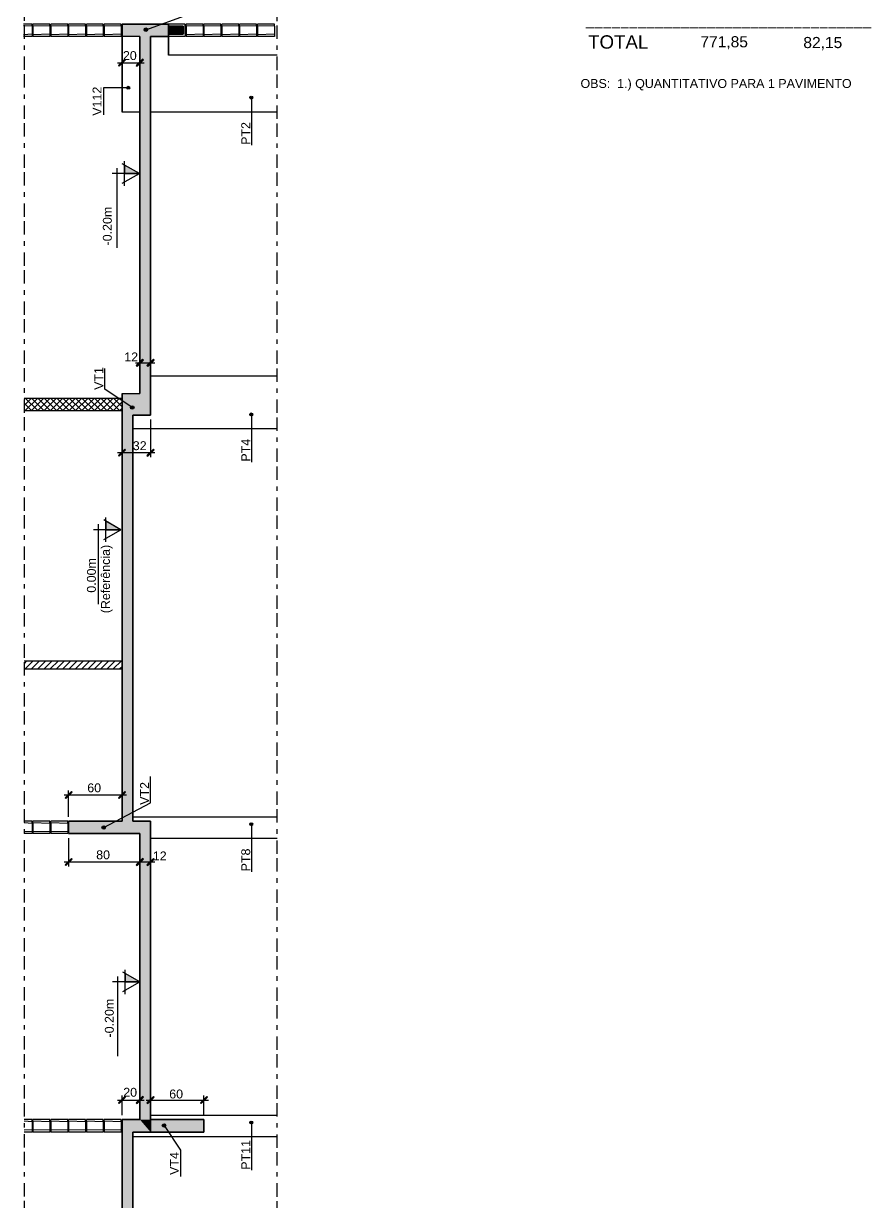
# Model space of a CAD drawing. Extents: x 0 to 119, y 0 to 84.
# Drawn here: x 59.66 to 78.7, y 39.55 to 66 of the extents above; entities that cross this region are included whole.
import ezdxf

# ---------------------------------------------------------------- set-up
doc = ezdxf.new("R2010")
doc.units = 0
doc.linetypes.add('ESTILO_TQS_0003', pattern=[0.92, 0.3, -0.15, 0.02, -0.15, 0.3])
for name, color, linetype in [('1', 1, 'CONTINUOUS'), ('2', 2, 'CONTINUOUS'), ('4', 4, 'CONTINUOUS'), ('8', 8, 'CONTINUOUS')]:
    doc.layers.add(name, color=color, linetype=linetype)
doc.styles.add('TQS_ARIAL', font='arial.ttf')

msp = doc.modelspace()

# ---------------------------------------------------------------- linework, layer by layer
at = {"layer": '1', "linetype": 'CONTINUOUS'}
for p, q in [((59.853702, 65.936398), (59.853702, 65.756398)), ((59.853702, 65.936398), (59.853702, 65.756398)), ((59.873702, 65.946221), (59.873702, 65.746498)), ((59.873702, 65.946221), (59.873702, 65.746498)), ((59.873702, 65.946221), (59.873702, 65.746498)), ((59.873702, 65.946221), (59.873702, 65.746498)), ((59.873702, 65.946221), (59.873702, 65.746498)), ((59.873702, 65.946221), (59.873702, 65.746498)), ((59.873702, 65.946221), (59.873702, 65.746498)), ((60.253702, 65.936398), (60.253702, 65.756398)), ((60.253702, 65.936398), (60.253702, 65.756398)), ((60.273702, 65.946221), (60.273702, 65.746498)), ((60.273702, 65.946221), (60.273702, 65.746498)), ((60.273702, 65.946221), (60.273702, 65.746498)), ((60.273702, 65.946221), (60.273702, 65.746498)), ((60.273702, 65.946221), (60.273702, 65.746498)), ((60.273702, 65.946221), (60.273702, 65.746498)), ((60.273702, 65.946221), (60.273702, 65.746498)), ((60.653702, 65.936398), (60.653702, 65.756398)), ((60.653702, 65.936398), (60.653702, 65.756398)), ((60.673702, 65.946221), (60.673702, 65.746498)), ((60.673702, 65.946221), (60.673702, 65.746498)), ((60.673702, 65.946221), (60.673702, 65.746498)), ((60.673702, 65.946221), (60.673702, 65.746498)), ((60.673702, 65.946221), (60.673702, 65.746498)), ((60.673702, 65.946221), (60.673702, 65.746498)), ((60.673702, 65.946221), (60.673702, 65.746498)), ((61.053702, 65.936398), (61.053702, 65.756398)), ((61.053702, 65.936398), (61.053702, 65.756398)), ((61.073702, 65.946221), (61.073702, 65.746498)), ((61.073702, 65.946221), (61.073702, 65.746498)), ((61.073702, 65.946221), (61.073702, 65.746498)), ((61.073702, 65.946221), (61.073702, 65.746498)), ((61.073702, 65.946221), (61.073702, 65.746498)), ((61.073702, 65.946221), (61.073702, 65.746498)), ((61.073702, 65.946221), (61.073702, 65.746498)), ((61.453702, 65.936398), (61.453702, 65.756398)), ((61.453702, 65.936398), (61.453702, 65.756398)), ((61.473702, 65.946221), (61.473702, 65.746498)), ((61.473702, 65.946221), (61.473702, 65.746498)), ((61.473702, 65.946221), (61.473702, 65.746498)), ((61.473702, 65.946221), (61.473702, 65.746498)), ((61.473702, 65.946221), (61.473702, 65.746498)), ((61.473702, 65.946221), (61.473702, 65.746498)), ((61.473702, 65.946221), (61.473702, 65.746498)), ((61.853702, 65.936398), (61.853702, 65.756398)), ((61.853702, 65.936398), (61.853702, 65.756398)), ((63.313702, 65.946221), (63.313702, 65.746498)), ((63.313702, 65.946221), (63.313702, 65.746498)), ((63.313702, 65.946221), (63.313702, 65.746498)), ((63.313702, 65.946221), (63.313702, 65.746498)), ((63.313702, 65.946221), (63.313702, 65.746498)), ((63.313702, 65.946221), (63.313702, 65.746498)), ((63.313702, 65.946221), (63.313702, 65.746498)), ((63.693702, 65.936398), (63.693702, 65.756398)), ((63.693702, 65.936398), (63.693702, 65.756398)), ((63.713702, 65.946221), (63.713702, 65.746498)), ((63.713702, 65.946221), (63.713702, 65.746498)), ((63.713702, 65.946221), (63.713702, 65.746498)), ((63.713702, 65.946221), (63.713702, 65.746498)), ((63.713702, 65.946221), (63.713702, 65.746498)), ((63.713702, 65.946221), (63.713702, 65.746498)), ((63.713702, 65.946221), (63.713702, 65.746498)), ((64.093702, 65.936398), (64.093702, 65.756398)), ((64.093702, 65.936398), (64.093702, 65.756398)), ((64.113702, 65.946221), (64.113702, 65.746498)), ((64.113702, 65.946221), (64.113702, 65.746498)), ((64.113702, 65.946221), (64.113702, 65.746498)), ((64.113702, 65.946221), (64.113702, 65.746498)), ((64.113702, 65.946221), (64.113702, 65.746498)), ((64.113702, 65.946221), (64.113702, 65.746498)), ((64.113702, 65.946221), (64.113702, 65.746498)), ((64.493702, 65.936398), (64.493702, 65.756398)), ((64.493702, 65.936398), (64.493702, 65.756398)), ((64.513702, 65.946221), (64.513702, 65.746498)), ((64.513702, 65.946221), (64.513702, 65.746498)), ((64.513702, 65.946221), (64.513702, 65.746498)), ((64.513702, 65.946221), (64.513702, 65.746498)), ((64.513702, 65.946221), (64.513702, 65.746498)), ((64.513702, 65.946221), (64.513702, 65.746498)), ((64.513702, 65.946221), (64.513702, 65.746498)), ((64.893702, 65.936398), (64.893702, 65.756398)), ((64.893702, 65.936398), (64.893702, 65.756398)), ((64.913702, 65.946221), (64.913702, 65.746498)), ((64.913702, 65.946221), (64.913702, 65.746498)), ((64.913702, 65.946221), (64.913702, 65.746498)), ((64.913702, 65.946221), (64.913702, 65.746498)), ((64.913702, 65.946221), (64.913702, 65.746498)), ((64.913702, 65.946221), (64.913702, 65.746498)), ((64.913702, 65.946221), (64.913702, 65.746498)), ((65.293702, 65.936398), (65.293702, 65.756398)), ((65.293702, 65.936398), (65.293702, 65.756398)), ((61.873702, 65.606398), (61.873702, 65.017869)), ((62.273702, 65.338066), (62.273702, 65.017869)), ((61.773702, 65.117869), (62.373702, 65.117869)), ((64.780178, 64.334685), (64.780178, 63.264187)), ((62.273702, 57.786402), (62.273702, 58.477676)), ((62.513702, 57.786402), (62.513702, 58.477676)), ((62.173702, 58.377676), (62.613702, 58.377676)), ((59.67386, 57.421396), (59.838862, 57.586398)), ((59.67386, 57.562818), (59.697441, 57.586398)), ((59.67386, 57.586398), (61.873702, 57.586398)), ((59.67386, 57.4714), (59.838862, 57.306398)), ((59.700284, 57.306398), (59.980284, 57.586398)), ((59.700284, 57.586398), (59.980284, 57.306398)), ((59.841705, 57.306398), (60.121705, 57.586398)), ((59.841705, 57.586398), (60.121705, 57.306398)), ((59.983126, 57.306398), (60.263126, 57.586398)), ((59.983126, 57.586398), (60.263126, 57.306398)), ((60.124548, 57.306398), (60.404548, 57.586398)), ((60.124548, 57.586398), (60.404548, 57.306398)), ((60.265969, 57.306398), (60.545969, 57.586398)), ((60.265969, 57.586398), (60.545969, 57.306398)), ((60.40739, 57.306398), (60.68739, 57.586398)), ((60.40739, 57.586398), (60.68739, 57.306398)), ((60.548812, 57.306398), (60.828812, 57.586398)), ((60.548812, 57.586398), (60.828812, 57.306398)), ((60.690233, 57.306398), (60.970233, 57.586398)), ((60.690233, 57.586398), (60.970233, 57.306398)), ((60.831654, 57.306398), (61.111654, 57.586398)), ((60.831654, 57.586398), (61.111654, 57.306398)), ((60.973076, 57.306398), (61.253076, 57.586398)), ((60.973076, 57.586398), (61.253076, 57.306398)), ((61.114497, 57.306398), (61.394497, 57.586398)), ((61.114497, 57.586398), (61.394497, 57.306398)), ((61.255918, 57.306398), (61.535918, 57.586398)), ((61.255918, 57.586398), (61.535918, 57.306398)), ((61.39734, 57.306398), (61.67734, 57.586398)), ((61.39734, 57.586398), (61.67734, 57.306398)), ((61.538761, 57.306398), (61.818761, 57.586398)), ((61.538761, 57.586398), (61.818761, 57.306398)), ((61.680183, 57.586398), (61.873702, 57.392879)), ((61.680183, 57.306398), (61.873702, 57.499918)), ((61.821604, 57.586398), (61.873702, 57.534301)), ((59.67386, 57.329979), (59.697441, 57.306398)), ((59.67386, 57.306398), (61.873702, 57.306398)), ((61.821604, 57.306398), (61.873702, 57.358496)), ((64.780178, 57.220242), (64.780178, 56.149744)), ((61.873702, 56.943363), (61.873702, 56.261432)), ((62.513702, 57.106402), (62.513702, 56.261432)), ((61.773702, 56.361432), (62.613702, 56.361432)), ((59.67386, 51.623121), (59.737138, 51.686398)), ((59.67386, 51.686398), (61.873702, 51.686398)), ((59.698559, 51.506398), (59.878559, 51.686398)), ((59.839981, 51.506398), (60.019981, 51.686398)), ((59.981402, 51.506398), (60.161402, 51.686398)), ((60.122823, 51.506398), (60.302823, 51.686398)), ((60.264245, 51.506398), (60.444245, 51.686398)), ((60.405666, 51.506398), (60.585666, 51.686398)), ((60.547087, 51.506398), (60.727087, 51.686398)), ((60.688509, 51.506398), (60.868509, 51.686398)), ((60.82993, 51.506398), (61.00993, 51.686398)), ((60.971351, 51.506398), (61.151351, 51.686398)), ((61.112773, 51.506398), (61.292773, 51.686398)), ((61.254194, 51.506398), (61.434194, 51.686398)), ((61.395615, 51.506398), (61.575615, 51.686398)), ((61.537037, 51.506398), (61.717037, 51.686398)), ((61.678458, 51.506398), (61.858458, 51.686398)), ((59.67386, 51.506398), (61.873702, 51.506398)), ((61.819879, 51.506398), (61.873702, 51.560221)), ((60.573702, 48.674983), (61.973702, 48.674983)), ((60.673702, 48.186402), (60.673702, 48.774983)), ((61.873702, 48.572614), (61.873702, 48.774983)), ((59.853702, 48.036402), (59.853702, 47.856402)), ((59.853702, 48.036402), (59.853702, 47.856402)), ((59.873702, 48.046225), (59.873702, 47.846501)), ((59.873702, 48.046225), (59.873702, 47.846501)), ((59.873702, 48.046225), (59.873702, 47.846501)), ((59.873702, 48.046225), (59.873702, 47.846501)), ((59.873702, 48.046225), (59.873702, 47.846501)), ((59.873702, 48.046225), (59.873702, 47.846501)), ((59.873702, 48.046225), (59.873702, 47.846501)), ((60.253702, 48.036402), (60.253702, 47.856402)), ((60.253702, 48.036402), (60.253702, 47.856402)), ((60.273702, 48.046225), (60.273702, 47.846501)), ((60.273702, 48.046225), (60.273702, 47.846501)), ((60.273702, 48.046225), (60.273702, 47.846501)), ((60.273702, 48.046225), (60.273702, 47.846501)), ((60.273702, 48.046225), (60.273702, 47.846501)), ((60.273702, 48.046225), (60.273702, 47.846501)), ((60.273702, 48.046225), (60.273702, 47.846501)), ((60.653702, 48.036402), (60.653702, 47.856402)), ((60.653702, 48.036402), (60.653702, 47.856402)), ((64.780178, 48.020242), (64.780178, 46.949744)), ((60.673702, 47.706402), (60.673702, 47.070527)), ((60.573702, 47.170527), (62.373702, 47.170527)), ((62.173702, 47.170527), (62.613702, 47.170527)), ((62.273702, 47.221096), (62.273702, 47.270527)), ((62.273702, 47.221096), (62.273702, 47.270527)), ((62.513702, 47.151515), (62.513702, 47.270527)), ((61.773702, 41.823156), (62.373702, 41.823156)), ((61.873702, 41.486402), (61.873702, 41.923156)), ((62.273702, 41.676529), (62.273702, 41.923156)), ((62.413702, 41.823156), (63.813702, 41.823156)), ((63.713702, 41.486402), (63.713702, 41.923156)), ((59.853702, 41.336402), (59.853702, 41.156402)), ((59.853702, 41.336402), (59.853702, 41.156402)), ((59.873702, 41.346225), (59.873702, 41.146501)), ((59.873702, 41.346225), (59.873702, 41.146501)), ((59.873702, 41.346225), (59.873702, 41.146501)), ((59.873702, 41.346225), (59.873702, 41.146501)), ((59.873702, 41.346225), (59.873702, 41.146501)), ((59.873702, 41.346225), (59.873702, 41.146501)), ((59.873702, 41.346225), (59.873702, 41.146501)), ((60.253702, 41.336402), (60.253702, 41.156402)), ((60.253702, 41.336402), (60.253702, 41.156402)), ((60.273702, 41.346225), (60.273702, 41.146501)), ((60.273702, 41.346225), (60.273702, 41.146501)), ((60.273702, 41.346225), (60.273702, 41.146501)), ((60.273702, 41.346225), (60.273702, 41.146501)), ((60.273702, 41.346225), (60.273702, 41.146501)), ((60.273702, 41.346225), (60.273702, 41.146501)), ((60.273702, 41.346225), (60.273702, 41.146501)), ((60.653702, 41.336402), (60.653702, 41.156402)), ((60.653702, 41.336402), (60.653702, 41.156402)), ((60.673702, 41.346225), (60.673702, 41.146501)), ((60.673702, 41.346225), (60.673702, 41.146501)), ((60.673702, 41.346225), (60.673702, 41.146501)), ((60.673702, 41.346225), (60.673702, 41.146501)), ((60.673702, 41.346225), (60.673702, 41.146501)), ((60.673702, 41.346225), (60.673702, 41.146501)), ((60.673702, 41.346225), (60.673702, 41.146501)), ((61.053702, 41.336402), (61.053702, 41.156402)), ((61.053702, 41.336402), (61.053702, 41.156402)), ((61.073702, 41.346225), (61.073702, 41.146501)), ((61.073702, 41.346225), (61.073702, 41.146501)), ((61.073702, 41.346225), (61.073702, 41.146501)), ((61.073702, 41.346225), (61.073702, 41.146501)), ((61.073702, 41.346225), (61.073702, 41.146501)), ((61.073702, 41.346225), (61.073702, 41.146501)), ((61.073702, 41.346225), (61.073702, 41.146501)), ((61.453702, 41.336402), (61.453702, 41.156402)), ((61.453702, 41.336402), (61.453702, 41.156402)), ((61.473702, 41.346225), (61.473702, 41.146501)), ((61.473702, 41.346225), (61.473702, 41.146501)), ((61.473702, 41.346225), (61.473702, 41.146501)), ((61.473702, 41.346225), (61.473702, 41.146501)), ((61.473702, 41.346225), (61.473702, 41.146501)), ((61.473702, 41.346225), (61.473702, 41.146501)), ((61.473702, 41.346225), (61.473702, 41.146501)), ((61.853702, 41.336402), (61.853702, 41.156402)), ((61.853702, 41.336402), (61.853702, 41.156402)), ((64.780178, 41.320242), (64.780178, 40.249744))]:
    msp.add_line(p, q, dxfattribs=at)
for points in [[(62.408178, 65.858569), (63.36102, 66.198767), (63.36102, 66.764779)], [(62.913702, 65.936398), (63.243702, 65.936398), (63.243702, 65.756432), (62.913697, 65.756398)], [(61.811819, 65.038308), (61.954724, 65.181214), (61.937047, 65.198892), (61.794141, 65.055986), (61.811819, 65.038308)], [(62.211819, 65.038308), (62.354724, 65.181214), (62.337047, 65.198892), (62.194141, 65.055986), (62.211819, 65.038308)], [(62.015506, 64.553503), (61.461102, 64.553503), (61.461102, 63.948226)], [(62.264608, 62.628463), (61.931275, 62.81767), (61.931275, 62.628755), (62.264608, 62.628463)], [(62.211819, 58.298116), (62.354724, 58.441021), (62.337047, 58.458699), (62.194141, 58.315794), (62.211819, 58.298116)], [(62.451819, 58.298116), (62.594724, 58.441021), (62.577047, 58.458699), (62.434141, 58.315794), (62.451819, 58.298116)], [(62.102732, 57.375067), (61.490336, 57.784435), (61.490336, 58.251253)], [(61.811819, 56.281872), (61.954724, 56.424777), (61.937047, 56.442455), (61.794141, 56.29955), (61.811819, 56.281872)], [(62.451819, 56.281872), (62.594724, 56.424777), (62.577047, 56.442455), (62.434141, 56.29955), (62.451819, 56.281872)], [(61.84747, 54.631177), (61.514137, 54.820383), (61.514137, 54.631469), (61.84747, 54.631177)], [(61.463155, 47.943106), (62.515832, 48.496172), (62.515832, 49.087781)], [(60.611819, 48.595423), (60.754724, 48.738328), (60.737047, 48.756006), (60.594141, 48.6131), (60.611819, 48.595423)], [(61.811819, 48.595423), (61.954724, 48.738328), (61.937047, 48.756006), (61.794141, 48.6131), (61.811819, 48.595423)], [(60.611819, 47.090967), (60.754724, 47.233872), (60.737047, 47.25155), (60.594141, 47.108644), (60.611819, 47.090967)], [(62.211819, 47.090967), (62.354724, 47.233872), (62.337047, 47.25155), (62.194141, 47.108644), (62.211819, 47.090967)], [(62.211819, 47.090967), (62.354724, 47.233872), (62.337047, 47.25155), (62.194141, 47.108644), (62.211819, 47.090967)], [(62.451819, 47.090967), (62.594724, 47.233872), (62.577047, 47.25155), (62.434141, 47.108644), (62.451819, 47.090967)], [(62.276793, 44.475888), (61.94346, 44.665095), (61.94346, 44.47618), (62.276793, 44.475888)], [(61.811819, 41.743595), (61.954724, 41.886501), (61.937047, 41.904178), (61.794141, 41.761273), (61.811819, 41.743595)], [(62.211819, 41.743595), (62.354724, 41.886501), (62.337047, 41.904178), (62.194141, 41.761273), (62.211819, 41.743595)], [(62.451819, 41.743595), (62.594724, 41.886501), (62.577047, 41.904178), (62.434141, 41.761273), (62.451819, 41.743595)], [(63.651819, 41.743595), (63.794724, 41.886501), (63.777047, 41.904178), (63.634141, 41.761273), (63.651819, 41.743595)], [(62.816756, 41.252566), (63.183525, 40.6995), (63.183525, 40.10789)]]:
    msp.add_lwpolyline(points, dxfattribs=at)
for centre, radius in [((62.408178, 65.858569), 0.04), ((62.014333, 64.555953), 0.031774), ((64.776203, 64.334685), 0.031774), ((62.102732, 57.375067), 0.04), ((64.776203, 57.220242), 0.031774), ((61.463155, 47.943106), 0.04), ((64.776203, 48.020242), 0.031774), ((62.816756, 41.252566), 0.04), ((64.776203, 41.320242), 0.031774)]:
    msp.add_circle(centre, radius, dxfattribs=at)
for points in [[(62.448178, 65.858569), (62.388178, 65.89321), (62.37059, 65.872249)], [(62.448178, 65.858569), (62.37059, 65.872249), (62.37059, 65.844888)], [(62.448178, 65.858569), (62.415124, 65.897961), (62.388178, 65.89321)], [(62.448178, 65.858569), (62.438819, 65.88428), (62.415124, 65.897961)], [(62.448178, 65.858569), (62.37059, 65.844888), (62.388178, 65.823928)], [(62.448178, 65.858569), (62.388178, 65.823928), (62.415124, 65.819176)], [(62.448178, 65.858569), (62.415124, 65.819176), (62.438819, 65.832857)], [(62.448178, 65.858569), (62.438819, 65.832857), (62.448178, 65.858569)], [(61.811819, 65.038308), (61.937047, 65.198892), (61.794141, 65.055986)], [(61.811819, 65.038308), (61.954724, 65.181214), (61.937047, 65.198892)], [(62.211819, 65.038308), (62.337047, 65.198892), (62.194141, 65.055986)], [(62.211819, 65.038308), (62.354724, 65.181214), (62.337047, 65.198892)], [(61.811819, 65.038308), (61.794141, 65.055986), (61.811819, 65.038308)], [(62.211819, 65.038308), (62.194141, 65.055986), (62.211819, 65.038308)], [(62.046107, 64.555953), (61.998446, 64.583471), (61.984475, 64.566821)], [(62.046107, 64.555953), (61.984475, 64.566821), (61.984475, 64.545086)], [(62.046107, 64.555953), (61.984475, 64.545086), (61.998446, 64.528436)], [(62.046107, 64.555953), (62.01985, 64.587245), (61.998446, 64.583471)], [(62.046107, 64.555953), (61.998446, 64.528436), (62.01985, 64.524662)], [(62.046107, 64.555953), (62.038673, 64.576377), (62.01985, 64.587245)], [(62.046107, 64.555953), (62.01985, 64.524662), (62.038673, 64.535529)], [(62.046107, 64.555953), (62.038673, 64.535529), (62.046107, 64.555953)], [(64.807978, 64.334685), (64.760316, 64.362202), (64.746345, 64.345553)], [(64.807978, 64.334685), (64.746345, 64.345553), (64.746345, 64.323818)], [(64.807978, 64.334685), (64.746345, 64.323818), (64.760316, 64.307168)], [(64.807978, 64.334685), (64.781721, 64.365977), (64.760316, 64.362202)], [(64.807978, 64.334685), (64.760316, 64.307168), (64.781721, 64.303393)], [(64.807978, 64.334685), (64.800544, 64.355109), (64.781721, 64.365977)], [(64.807978, 64.334685), (64.781721, 64.303393), (64.800544, 64.314261)], [(64.807978, 64.334685), (64.800544, 64.314261), (64.807978, 64.334685)], [(62.264608, 62.628463), (61.931275, 62.81767), (61.931275, 62.628755)], [(62.264608, 62.628463), (61.931275, 62.628755), (62.264608, 62.628463)], [(62.211819, 58.298116), (62.337047, 58.458699), (62.194141, 58.315794)], [(62.211819, 58.298116), (62.354724, 58.441021), (62.337047, 58.458699)], [(62.451819, 58.298116), (62.577047, 58.458699), (62.434141, 58.315794)], [(62.451819, 58.298116), (62.594724, 58.441021), (62.577047, 58.458699)], [(62.211819, 58.298116), (62.194141, 58.315794), (62.211819, 58.298116)], [(62.451819, 58.298116), (62.434141, 58.315794), (62.451819, 58.298116)], [(62.142732, 57.375067), (62.082732, 57.409708), (62.065145, 57.388747)], [(62.142732, 57.375067), (62.109678, 57.414459), (62.082732, 57.409708)], [(62.142732, 57.375067), (62.133374, 57.400778), (62.109678, 57.414459)], [(62.142732, 57.375067), (62.065145, 57.388747), (62.065145, 57.361386)], [(62.142732, 57.375067), (62.065145, 57.361386), (62.082732, 57.340426)], [(62.142732, 57.375067), (62.082732, 57.340426), (62.109678, 57.335674)], [(62.142732, 57.375067), (62.109678, 57.335674), (62.133374, 57.349355)], [(62.142732, 57.375067), (62.133374, 57.349355), (62.142732, 57.375067)], [(64.807978, 57.220242), (64.760316, 57.24776), (64.746345, 57.23111)], [(64.807978, 57.220242), (64.746345, 57.23111), (64.746345, 57.209375)], [(64.807978, 57.220242), (64.746345, 57.209375), (64.760316, 57.192725)], [(64.807978, 57.220242), (64.781721, 57.251534), (64.760316, 57.24776)], [(64.807978, 57.220242), (64.760316, 57.192725), (64.781721, 57.188951)], [(64.807978, 57.220242), (64.800544, 57.240666), (64.781721, 57.251534)], [(64.807978, 57.220242), (64.781721, 57.188951), (64.800544, 57.199818)], [(64.807978, 57.220242), (64.800544, 57.199818), (64.807978, 57.220242)], [(61.811819, 56.281872), (61.937047, 56.442455), (61.794141, 56.29955)], [(61.811819, 56.281872), (61.954724, 56.424777), (61.937047, 56.442455)], [(62.451819, 56.281872), (62.577047, 56.442455), (62.434141, 56.29955)], [(62.451819, 56.281872), (62.594724, 56.424777), (62.577047, 56.442455)], [(61.811819, 56.281872), (61.794141, 56.29955), (61.811819, 56.281872)], [(62.451819, 56.281872), (62.434141, 56.29955), (62.451819, 56.281872)], [(61.84747, 54.631177), (61.514137, 54.820383), (61.514137, 54.631469)], [(61.84747, 54.631177), (61.514137, 54.631469), (61.84747, 54.631177)], [(60.611819, 48.595423), (60.737047, 48.756006), (60.594141, 48.6131)], [(60.611819, 48.595423), (60.754724, 48.738328), (60.737047, 48.756006)], [(61.811819, 48.595423), (61.937047, 48.756006), (61.794141, 48.6131)], [(61.811819, 48.595423), (61.954724, 48.738328), (61.937047, 48.756006)], [(60.611819, 48.595423), (60.594141, 48.6131), (60.611819, 48.595423)], [(61.811819, 48.595423), (61.794141, 48.6131), (61.811819, 48.595423)], [(61.503155, 47.943106), (61.443155, 47.977747), (61.425567, 47.956787)], [(61.503155, 47.943106), (61.425567, 47.956787), (61.425567, 47.929425)], [(61.503155, 47.943106), (61.425567, 47.929425), (61.443155, 47.908465)], [(61.503155, 47.943106), (61.470101, 47.982498), (61.443155, 47.977747)], [(61.503155, 47.943106), (61.443155, 47.908465), (61.470101, 47.903713)], [(61.503155, 47.943106), (61.493797, 47.968817), (61.470101, 47.982498)], [(61.503155, 47.943106), (61.470101, 47.903713), (61.493797, 47.917394)], [(61.503155, 47.943106), (61.493797, 47.917394), (61.503155, 47.943106)], [(64.807978, 48.020242), (64.760316, 48.04776), (64.746345, 48.03111)], [(64.807978, 48.020242), (64.746345, 48.03111), (64.746345, 48.009375)], [(64.807978, 48.020242), (64.746345, 48.009375), (64.760316, 47.992725)], [(64.807978, 48.020242), (64.781721, 48.051534), (64.760316, 48.04776)], [(64.807978, 48.020242), (64.760316, 47.992725), (64.781721, 47.988951)], [(64.807978, 48.020242), (64.800544, 48.040666), (64.781721, 48.051534)], [(64.807978, 48.020242), (64.781721, 47.988951), (64.800544, 47.999818)], [(64.807978, 48.020242), (64.800544, 47.999818), (64.807978, 48.020242)], [(60.611819, 47.090967), (60.737047, 47.25155), (60.594141, 47.108644)], [(60.611819, 47.090967), (60.594141, 47.108644), (60.611819, 47.090967)], [(60.611819, 47.090967), (60.754724, 47.233872), (60.737047, 47.25155)], [(62.211819, 47.090967), (62.337047, 47.25155), (62.194141, 47.108644)], [(62.211819, 47.090967), (62.337047, 47.25155), (62.194141, 47.108644)], [(62.211819, 47.090967), (62.194141, 47.108644), (62.211819, 47.090967)], [(62.211819, 47.090967), (62.194141, 47.108644), (62.211819, 47.090967)], [(62.211819, 47.090967), (62.354724, 47.233872), (62.337047, 47.25155)], [(62.211819, 47.090967), (62.354724, 47.233872), (62.337047, 47.25155)], [(62.451819, 47.090967), (62.577047, 47.25155), (62.434141, 47.108644)], [(62.451819, 47.090967), (62.434141, 47.108644), (62.451819, 47.090967)], [(62.451819, 47.090967), (62.594724, 47.233872), (62.577047, 47.25155)], [(62.276793, 44.475888), (61.94346, 44.665095), (61.94346, 44.47618)], [(62.276793, 44.475888), (61.94346, 44.47618), (62.276793, 44.475888)], [(61.811819, 41.743595), (61.937047, 41.904178), (61.794141, 41.761273)], [(61.811819, 41.743595), (61.954724, 41.886501), (61.937047, 41.904178)], [(62.211819, 41.743595), (62.337047, 41.904178), (62.194141, 41.761273)], [(62.211819, 41.743595), (62.354724, 41.886501), (62.337047, 41.904178)], [(62.451819, 41.743595), (62.577047, 41.904178), (62.434141, 41.761273)], [(62.451819, 41.743595), (62.594724, 41.886501), (62.577047, 41.904178)], [(63.651819, 41.743595), (63.777047, 41.904178), (63.634141, 41.761273)], [(63.651819, 41.743595), (63.794724, 41.886501), (63.777047, 41.904178)], [(61.811819, 41.743595), (61.794141, 41.761273), (61.811819, 41.743595)], [(62.211819, 41.743595), (62.194141, 41.761273), (62.211819, 41.743595)], [(62.451819, 41.743595), (62.434141, 41.761273), (62.451819, 41.743595)], [(63.651819, 41.743595), (63.634141, 41.761273), (63.651819, 41.743595)], [(62.856756, 41.252566), (62.796756, 41.287207), (62.779169, 41.266247)], [(62.856756, 41.252566), (62.779169, 41.266247), (62.779169, 41.238885)], [(62.856756, 41.252566), (62.823702, 41.291958), (62.796756, 41.287207)], [(62.856756, 41.252566), (62.847398, 41.278277), (62.823702, 41.291958)], [(64.807978, 41.320242), (64.760316, 41.34776), (64.746345, 41.33111)], [(64.807978, 41.320242), (64.746345, 41.33111), (64.746345, 41.309375)], [(64.807978, 41.320242), (64.746345, 41.309375), (64.760316, 41.292725)], [(64.807978, 41.320242), (64.781721, 41.351534), (64.760316, 41.34776)], [(64.807978, 41.320242), (64.760316, 41.292725), (64.781721, 41.288951)], [(64.807978, 41.320242), (64.800544, 41.340666), (64.781721, 41.351534)], [(64.807978, 41.320242), (64.781721, 41.288951), (64.800544, 41.299818)], [(64.807978, 41.320242), (64.800544, 41.299818), (64.807978, 41.320242)], [(62.856756, 41.252566), (62.779169, 41.238885), (62.796756, 41.217925)], [(62.856756, 41.252566), (62.796756, 41.217925), (62.823702, 41.213174)], [(62.856756, 41.252566), (62.823702, 41.213174), (62.847398, 41.226854)], [(62.856756, 41.252566), (62.847398, 41.226854), (62.856756, 41.252566)]]:
    msp.add_solid(points, dxfattribs=at)
at = {"layer": '2', "linetype": 'CONTINUOUS'}
for p, q in [((59.853702, 65.986398), (59.663702, 65.986398)), ((59.853702, 65.936398), (59.663702, 65.946221)), ((59.853702, 65.936398), (59.853702, 65.986398)), ((59.853702, 65.936398), (59.853702, 65.986398)), ((59.873702, 65.946221), (59.873702, 65.986398)), ((59.873702, 65.946221), (59.873702, 65.986398)), ((59.873702, 65.946221), (59.873702, 65.986398)), ((59.873702, 65.946221), (59.873702, 65.986398)), ((59.873702, 65.946221), (59.873702, 65.986398)), ((59.873702, 65.946221), (59.873702, 65.986398)), ((60.253702, 65.986398), (59.873702, 65.986398)), ((59.873702, 65.946221), (59.873702, 65.986398)), ((60.253702, 65.936398), (59.873702, 65.946221)), ((60.253702, 65.936398), (60.253702, 65.986398)), ((60.253702, 65.936398), (60.253702, 65.986398)), ((60.273702, 65.946221), (60.273702, 65.986398)), ((60.273702, 65.946221), (60.273702, 65.986398)), ((60.273702, 65.946221), (60.273702, 65.986398)), ((60.273702, 65.946221), (60.273702, 65.986398)), ((60.273702, 65.946221), (60.273702, 65.986398)), ((60.273702, 65.946221), (60.273702, 65.986398)), ((60.653702, 65.986398), (60.273702, 65.986398)), ((60.273702, 65.946221), (60.273702, 65.986398)), ((60.653702, 65.936398), (60.273702, 65.946221)), ((60.653702, 65.936398), (60.653702, 65.986398)), ((60.653702, 65.936398), (60.653702, 65.986398)), ((60.673702, 65.946221), (60.673702, 65.986398)), ((60.673702, 65.946221), (60.673702, 65.986398)), ((60.673702, 65.946221), (60.673702, 65.986398)), ((60.673702, 65.946221), (60.673702, 65.986398)), ((60.673702, 65.946221), (60.673702, 65.986398)), ((60.673702, 65.946221), (60.673702, 65.986398)), ((61.053702, 65.986398), (60.673702, 65.986398)), ((60.673702, 65.946221), (60.673702, 65.986398)), ((61.053702, 65.936398), (60.673702, 65.946221)), ((61.053702, 65.936398), (61.053702, 65.986398)), ((61.053702, 65.936398), (61.053702, 65.986398)), ((61.073702, 65.946221), (61.073702, 65.986398)), ((61.073702, 65.946221), (61.073702, 65.986398)), ((61.073702, 65.946221), (61.073702, 65.986398)), ((61.073702, 65.946221), (61.073702, 65.986398)), ((61.073702, 65.946221), (61.073702, 65.986398)), ((61.073702, 65.946221), (61.073702, 65.986398)), ((61.453702, 65.986398), (61.073702, 65.986398)), ((61.073702, 65.946221), (61.073702, 65.986398)), ((61.453702, 65.936398), (61.073702, 65.946221)), ((61.453702, 65.936398), (61.453702, 65.986398)), ((61.453702, 65.936398), (61.453702, 65.986398)), ((61.473702, 65.946221), (61.473702, 65.986398)), ((61.473702, 65.946221), (61.473702, 65.986398)), ((61.473702, 65.946221), (61.473702, 65.986398)), ((61.473702, 65.946221), (61.473702, 65.986398)), ((61.473702, 65.946221), (61.473702, 65.986398)), ((61.473702, 65.946221), (61.473702, 65.986398)), ((61.853702, 65.986398), (61.473702, 65.986398)), ((61.473702, 65.946221), (61.473702, 65.986398)), ((61.853702, 65.936398), (61.473702, 65.946221)), ((61.853702, 65.936398), (61.853702, 65.986398)), ((61.853702, 65.936398), (61.853702, 65.986398)), ((61.873702, 65.986398), (61.873702, 65.986398)), ((63.293702, 65.986398), (62.913702, 65.986398)), ((62.913702, 65.986398), (62.913702, 65.986398)), ((63.293702, 65.756321), (63.293702, 65.986398)), ((63.293702, 65.936398), (63.293702, 65.986398)), ((63.313702, 65.946221), (63.313702, 65.986398)), ((63.313702, 65.946221), (63.313702, 65.986398)), ((63.313702, 65.946221), (63.313702, 65.986398)), ((63.313702, 65.946221), (63.313702, 65.986398)), ((63.313702, 65.946221), (63.313702, 65.986398)), ((63.313702, 65.946221), (63.313702, 65.986398)), ((63.693702, 65.986398), (63.313702, 65.986398)), ((63.313702, 65.946221), (63.313702, 65.986398)), ((63.693702, 65.936398), (63.313702, 65.946221)), ((63.693702, 65.936398), (63.693702, 65.986398)), ((63.693702, 65.936398), (63.693702, 65.986398)), ((63.713702, 65.946221), (63.713702, 65.986398)), ((63.713702, 65.946221), (63.713702, 65.986398)), ((63.713702, 65.946221), (63.713702, 65.986398)), ((63.713702, 65.946221), (63.713702, 65.986398)), ((63.713702, 65.946221), (63.713702, 65.986398)), ((63.713702, 65.946221), (63.713702, 65.986398)), ((64.093702, 65.986398), (63.713702, 65.986398)), ((63.713702, 65.946221), (63.713702, 65.986398)), ((64.093702, 65.936398), (63.713702, 65.946221)), ((64.093702, 65.936398), (64.093702, 65.986398)), ((64.093702, 65.936398), (64.093702, 65.986398)), ((64.113702, 65.946221), (64.113702, 65.986398)), ((64.113702, 65.946221), (64.113702, 65.986398)), ((64.113702, 65.946221), (64.113702, 65.986398)), ((64.113702, 65.946221), (64.113702, 65.986398)), ((64.113702, 65.946221), (64.113702, 65.986398)), ((64.113702, 65.946221), (64.113702, 65.986398)), ((64.493702, 65.986398), (64.113702, 65.986398)), ((64.113702, 65.946221), (64.113702, 65.986398)), ((64.493702, 65.936398), (64.113702, 65.946221)), ((64.493702, 65.936398), (64.493702, 65.986398)), ((64.493702, 65.936398), (64.493702, 65.986398)), ((64.513702, 65.946221), (64.513702, 65.986398)), ((64.513702, 65.946221), (64.513702, 65.986398)), ((64.513702, 65.946221), (64.513702, 65.986398)), ((64.513702, 65.946221), (64.513702, 65.986398)), ((64.513702, 65.946221), (64.513702, 65.986398)), ((64.513702, 65.946221), (64.513702, 65.986398)), ((64.893702, 65.986398), (64.513702, 65.986398)), ((64.513702, 65.946221), (64.513702, 65.986398)), ((64.893702, 65.936398), (64.513702, 65.946221)), ((64.893702, 65.936398), (64.893702, 65.986398)), ((64.893702, 65.936398), (64.893702, 65.986398)), ((64.913702, 65.946221), (64.913702, 65.986398)), ((64.913702, 65.946221), (64.913702, 65.986398)), ((64.913702, 65.946221), (64.913702, 65.986398)), ((64.913702, 65.946221), (64.913702, 65.986398)), ((64.913702, 65.946221), (64.913702, 65.986398)), ((64.913702, 65.946221), (64.913702, 65.986398)), ((65.293702, 65.986398), (64.913702, 65.986398)), ((64.913702, 65.946221), (64.913702, 65.986398)), ((65.293702, 65.936398), (64.913702, 65.946221)), ((65.293702, 65.936398), (65.293702, 65.986398)), ((65.293702, 65.936398), (65.293702, 65.986398)), ((59.853702, 65.756321), (59.663702, 65.746498)), ((59.853702, 65.706437), (59.663702, 65.706398)), ((59.853702, 65.756321), (59.853702, 65.706437)), ((59.853702, 65.756321), (59.853702, 65.706437)), ((60.253702, 65.756321), (59.873702, 65.746498)), ((59.873702, 65.746498), (59.873702, 65.706398)), ((59.873702, 65.746498), (59.873702, 65.706398)), ((59.873702, 65.746498), (59.873702, 65.706398)), ((59.873702, 65.746498), (59.873702, 65.706398)), ((59.873702, 65.746498), (59.873702, 65.706398)), ((59.873702, 65.746498), (59.873702, 65.706398)), ((59.873702, 65.746498), (59.873702, 65.706398)), ((60.253702, 65.706437), (59.873702, 65.706398)), ((60.253702, 65.756321), (60.253702, 65.706437)), ((60.253702, 65.756321), (60.253702, 65.706437)), ((60.653702, 65.756321), (60.273702, 65.746498)), ((60.273702, 65.746498), (60.273702, 65.706398)), ((60.273702, 65.746498), (60.273702, 65.706398)), ((60.273702, 65.746498), (60.273702, 65.706398)), ((60.273702, 65.746498), (60.273702, 65.706398)), ((60.273702, 65.746498), (60.273702, 65.706398)), ((60.273702, 65.746498), (60.273702, 65.706398)), ((60.273702, 65.746498), (60.273702, 65.706398)), ((60.653702, 65.706437), (60.273702, 65.706398)), ((60.653702, 65.756321), (60.653702, 65.706437)), ((60.653702, 65.756321), (60.653702, 65.706437)), ((61.053702, 65.756321), (60.673702, 65.746498)), ((60.673702, 65.746498), (60.673702, 65.706398)), ((60.673702, 65.746498), (60.673702, 65.706398)), ((60.673702, 65.746498), (60.673702, 65.706398)), ((60.673702, 65.746498), (60.673702, 65.706398)), ((60.673702, 65.746498), (60.673702, 65.706398)), ((60.673702, 65.746498), (60.673702, 65.706398)), ((60.673702, 65.746498), (60.673702, 65.706398)), ((61.053702, 65.706437), (60.673702, 65.706398)), ((61.053702, 65.756321), (61.053702, 65.706437)), ((61.053702, 65.756321), (61.053702, 65.706437)), ((61.453702, 65.756321), (61.073702, 65.746498)), ((61.073702, 65.746498), (61.073702, 65.706398)), ((61.073702, 65.746498), (61.073702, 65.706398)), ((61.073702, 65.746498), (61.073702, 65.706398)), ((61.073702, 65.746498), (61.073702, 65.706398)), ((61.073702, 65.746498), (61.073702, 65.706398)), ((61.073702, 65.746498), (61.073702, 65.706398)), ((61.073702, 65.746498), (61.073702, 65.706398)), ((61.453702, 65.706437), (61.073702, 65.706398)), ((61.453702, 65.756321), (61.453702, 65.706437)), ((61.453702, 65.756321), (61.453702, 65.706437)), ((61.853702, 65.756321), (61.473702, 65.746498)), ((61.473702, 65.746498), (61.473702, 65.706398)), ((61.473702, 65.746498), (61.473702, 65.706398)), ((61.473702, 65.746498), (61.473702, 65.706398)), ((61.473702, 65.746498), (61.473702, 65.706398)), ((61.473702, 65.746498), (61.473702, 65.706398)), ((61.473702, 65.746498), (61.473702, 65.706398)), ((61.473702, 65.746498), (61.473702, 65.706398)), ((61.853702, 65.706437), (61.473702, 65.706398)), ((61.853702, 65.756321), (61.853702, 65.706437)), ((61.853702, 65.756321), (61.853702, 65.706437)), ((61.873702, 65.706398), (61.873702, 65.706398)), ((63.293702, 65.706437), (62.913702, 65.706398)), ((63.293702, 65.756321), (63.293702, 65.706437)), ((63.293702, 65.756321), (63.293702, 65.706437)), ((63.693702, 65.756321), (63.313702, 65.746498)), ((63.313702, 65.746498), (63.313702, 65.706398)), ((63.313702, 65.746498), (63.313702, 65.706398)), ((63.313702, 65.746498), (63.313702, 65.706398)), ((63.313702, 65.746498), (63.313702, 65.706398)), ((63.313702, 65.746498), (63.313702, 65.706398)), ((63.313702, 65.746498), (63.313702, 65.706398)), ((63.313702, 65.746498), (63.313702, 65.706398)), ((63.693702, 65.706437), (63.313702, 65.706398)), ((63.693702, 65.756321), (63.693702, 65.706437)), ((63.693702, 65.756321), (63.693702, 65.706437)), ((64.093702, 65.756321), (63.713702, 65.746498)), ((63.713702, 65.746498), (63.713702, 65.706398)), ((63.713702, 65.746498), (63.713702, 65.706398)), ((63.713702, 65.746498), (63.713702, 65.706398)), ((63.713702, 65.746498), (63.713702, 65.706398)), ((63.713702, 65.746498), (63.713702, 65.706398)), ((63.713702, 65.746498), (63.713702, 65.706398)), ((63.713702, 65.746498), (63.713702, 65.706398)), ((64.093702, 65.706437), (63.713702, 65.706398)), ((64.093702, 65.756321), (64.093702, 65.706437)), ((64.093702, 65.756321), (64.093702, 65.706437)), ((64.493702, 65.756321), (64.113702, 65.746498)), ((64.113702, 65.746498), (64.113702, 65.706398)), ((64.113702, 65.746498), (64.113702, 65.706398)), ((64.113702, 65.746498), (64.113702, 65.706398)), ((64.113702, 65.746498), (64.113702, 65.706398)), ((64.113702, 65.746498), (64.113702, 65.706398)), ((64.113702, 65.746498), (64.113702, 65.706398)), ((64.113702, 65.746498), (64.113702, 65.706398)), ((64.493702, 65.706437), (64.113702, 65.706398)), ((64.493702, 65.756321), (64.493702, 65.706437)), ((64.493702, 65.756321), (64.493702, 65.706437)), ((64.893702, 65.756321), (64.513702, 65.746498)), ((64.513702, 65.746498), (64.513702, 65.706398)), ((64.513702, 65.746498), (64.513702, 65.706398)), ((64.513702, 65.746498), (64.513702, 65.706398)), ((64.513702, 65.746498), (64.513702, 65.706398)), ((64.513702, 65.746498), (64.513702, 65.706398)), ((64.513702, 65.746498), (64.513702, 65.706398)), ((64.513702, 65.746498), (64.513702, 65.706398)), ((64.893702, 65.706437), (64.513702, 65.706398)), ((64.893702, 65.756321), (64.893702, 65.706437)), ((64.893702, 65.756321), (64.893702, 65.706437)), ((65.293702, 65.756321), (64.913702, 65.746498)), ((64.913702, 65.746498), (64.913702, 65.706398)), ((64.913702, 65.746498), (64.913702, 65.706398)), ((64.913702, 65.746498), (64.913702, 65.706398)), ((64.913702, 65.746498), (64.913702, 65.706398)), ((64.913702, 65.746498), (64.913702, 65.706398)), ((64.913702, 65.746498), (64.913702, 65.706398)), ((64.913702, 65.746498), (64.913702, 65.706398)), ((65.293702, 65.706437), (64.913702, 65.706398)), ((65.293702, 65.756321), (65.293702, 65.706437)), ((65.293702, 65.756321), (65.293702, 65.706437)), ((62.273702, 65.438066), (62.273702, 65.438066)), ((61.764608, 60.958654), (61.764608, 62.750019)), ((62.264608, 62.628463), (61.880309, 62.846599)), ((61.931275, 62.353816), (61.931275, 62.903695)), ((62.264608, 62.628463), (61.651433, 62.628463)), ((61.880309, 62.410327), (62.264608, 62.628463)), ((62.273702, 57.686402), (62.273702, 57.686402)), ((62.513702, 57.686402), (62.513702, 57.686402)), ((62.513702, 57.206402), (62.513702, 57.206402)), ((61.873702, 57.043363), (61.873702, 57.043363)), ((61.34747, 52.961367), (61.34747, 54.752732)), ((61.84747, 54.631177), (61.463171, 54.849313)), ((61.514137, 54.356529), (61.514137, 54.906408)), ((61.84747, 54.631177), (61.234295, 54.631177)), ((61.463171, 54.413041), (61.84747, 54.631177)), ((61.873702, 48.472614), (61.873702, 48.472614)), ((59.853702, 48.086402), (59.67386, 48.086402)), ((59.853702, 48.036402), (59.67386, 48.046225)), ((59.853702, 48.036402), (59.853702, 48.086402)), ((59.853702, 48.036402), (59.853702, 48.086402)), ((59.873702, 48.046225), (59.873702, 48.086402)), ((59.873702, 48.046225), (59.873702, 48.086402)), ((59.873702, 48.046225), (59.873702, 48.086402)), ((59.873702, 48.046225), (59.873702, 48.086402)), ((59.873702, 48.046225), (59.873702, 48.086402)), ((59.873702, 48.046225), (59.873702, 48.086402)), ((60.253702, 48.086402), (59.873702, 48.086402)), ((59.873702, 48.046225), (59.873702, 48.086402)), ((60.253702, 48.036402), (59.873702, 48.046225)), ((60.253702, 48.036402), (60.253702, 48.086402)), ((60.253702, 48.036402), (60.253702, 48.086402)), ((60.273702, 48.046225), (60.273702, 48.086402)), ((60.273702, 48.046225), (60.273702, 48.086402)), ((60.273702, 48.046225), (60.273702, 48.086402)), ((60.273702, 48.046225), (60.273702, 48.086402)), ((60.273702, 48.046225), (60.273702, 48.086402)), ((60.273702, 48.046225), (60.273702, 48.086402)), ((60.653702, 48.086402), (60.273702, 48.086402)), ((60.273702, 48.046225), (60.273702, 48.086402)), ((60.653702, 48.036402), (60.273702, 48.046225)), ((60.653702, 48.036402), (60.653702, 48.086402)), ((60.653702, 48.036402), (60.653702, 48.086402)), ((60.673702, 48.086402), (60.673702, 48.086402)), ((59.853702, 47.856324), (59.67386, 47.846501)), ((59.853702, 47.80644), (59.67386, 47.806402)), ((59.853702, 47.856324), (59.853702, 47.80644)), ((59.853702, 47.856324), (59.853702, 47.80644)), ((60.253702, 47.856324), (59.873702, 47.846501)), ((59.873702, 47.846501), (59.873702, 47.806402)), ((59.873702, 47.846501), (59.873702, 47.806402)), ((59.873702, 47.846501), (59.873702, 47.806402)), ((59.873702, 47.846501), (59.873702, 47.806402)), ((59.873702, 47.846501), (59.873702, 47.806402)), ((59.873702, 47.846501), (59.873702, 47.806402)), ((59.873702, 47.846501), (59.873702, 47.806402)), ((60.253702, 47.80644), (59.873702, 47.806402)), ((60.253702, 47.856324), (60.253702, 47.80644)), ((60.253702, 47.856324), (60.253702, 47.80644)), ((60.653702, 47.856324), (60.273702, 47.846501)), ((60.273702, 47.846501), (60.273702, 47.806402)), ((60.273702, 47.846501), (60.273702, 47.806402)), ((60.273702, 47.846501), (60.273702, 47.806402)), ((60.273702, 47.846501), (60.273702, 47.806402)), ((60.273702, 47.846501), (60.273702, 47.806402)), ((60.273702, 47.846501), (60.273702, 47.806402)), ((60.273702, 47.846501), (60.273702, 47.806402)), ((60.653702, 47.80644), (60.273702, 47.806402)), ((60.653702, 47.856324), (60.653702, 47.80644)), ((60.653702, 47.856324), (60.653702, 47.80644)), ((60.673702, 47.806402), (60.673702, 47.806402)), ((62.273702, 47.121096), (62.273702, 47.121096)), ((62.273702, 47.121096), (62.273702, 47.121096)), ((62.513702, 47.051515), (62.513702, 47.051515)), ((61.94346, 44.201241), (61.94346, 44.75112)), ((62.276793, 44.475888), (61.663618, 44.475888)), ((61.776793, 42.806079), (61.776793, 44.597443)), ((62.276793, 44.475888), (61.892494, 44.694024)), ((61.892494, 44.257752), (62.276793, 44.475888)), ((62.513702, 41.823156), (62.513702, 41.823156)), ((62.273702, 41.576529), (62.273702, 41.576529)), ((59.853702, 41.386402), (59.67386, 41.386402)), ((59.853702, 41.336402), (59.67386, 41.346225)), ((59.853702, 41.336402), (59.853702, 41.386402)), ((59.853702, 41.336402), (59.853702, 41.386402)), ((59.873702, 41.346225), (59.873702, 41.386402)), ((59.873702, 41.346225), (59.873702, 41.386402)), ((59.873702, 41.346225), (59.873702, 41.386402)), ((59.873702, 41.346225), (59.873702, 41.386402)), ((59.873702, 41.346225), (59.873702, 41.386402)), ((59.873702, 41.346225), (59.873702, 41.386402)), ((60.253702, 41.386402), (59.873702, 41.386402)), ((59.873702, 41.346225), (59.873702, 41.386402)), ((60.253702, 41.336402), (59.873702, 41.346225)), ((60.253702, 41.336402), (60.253702, 41.386402)), ((60.253702, 41.336402), (60.253702, 41.386402)), ((60.273702, 41.346225), (60.273702, 41.386402)), ((60.273702, 41.346225), (60.273702, 41.386402)), ((60.273702, 41.346225), (60.273702, 41.386402)), ((60.273702, 41.346225), (60.273702, 41.386402)), ((60.273702, 41.346225), (60.273702, 41.386402)), ((60.273702, 41.346225), (60.273702, 41.386402)), ((60.653702, 41.386402), (60.273702, 41.386402)), ((60.273702, 41.346225), (60.273702, 41.386402)), ((60.653702, 41.336402), (60.273702, 41.346225)), ((60.653702, 41.336402), (60.653702, 41.386402)), ((60.653702, 41.336402), (60.653702, 41.386402)), ((60.673702, 41.346225), (60.673702, 41.386402)), ((60.673702, 41.346225), (60.673702, 41.386402)), ((60.673702, 41.346225), (60.673702, 41.386402)), ((60.673702, 41.346225), (60.673702, 41.386402)), ((60.673702, 41.346225), (60.673702, 41.386402)), ((60.673702, 41.346225), (60.673702, 41.386402)), ((61.053702, 41.386402), (60.673702, 41.386402)), ((60.673702, 41.346225), (60.673702, 41.386402)), ((61.053702, 41.336402), (60.673702, 41.346225)), ((61.053702, 41.336402), (61.053702, 41.386402)), ((61.053702, 41.336402), (61.053702, 41.386402)), ((61.073702, 41.346225), (61.073702, 41.386402)), ((61.073702, 41.346225), (61.073702, 41.386402)), ((61.073702, 41.346225), (61.073702, 41.386402)), ((61.073702, 41.346225), (61.073702, 41.386402)), ((61.073702, 41.346225), (61.073702, 41.386402)), ((61.073702, 41.346225), (61.073702, 41.386402)), ((61.453702, 41.386402), (61.073702, 41.386402)), ((61.073702, 41.346225), (61.073702, 41.386402)), ((61.453702, 41.336402), (61.073702, 41.346225)), ((61.453702, 41.336402), (61.453702, 41.386402)), ((61.453702, 41.336402), (61.453702, 41.386402)), ((61.473702, 41.346225), (61.473702, 41.386402)), ((61.473702, 41.346225), (61.473702, 41.386402)), ((61.473702, 41.346225), (61.473702, 41.386402)), ((61.473702, 41.346225), (61.473702, 41.386402)), ((61.473702, 41.346225), (61.473702, 41.386402)), ((61.473702, 41.346225), (61.473702, 41.386402)), ((61.853702, 41.386402), (61.473702, 41.386402)), ((61.473702, 41.346225), (61.473702, 41.386402)), ((61.853702, 41.336402), (61.473702, 41.346225)), ((61.853702, 41.336402), (61.853702, 41.386402)), ((61.853702, 41.336402), (61.853702, 41.386402)), ((61.873702, 41.386402), (61.873702, 41.386402)), ((63.713702, 41.386402), (63.713702, 41.386402)), ((59.853702, 41.156324), (59.67386, 41.146501)), ((59.853702, 41.10644), (59.67386, 41.106402)), ((59.853702, 41.156324), (59.853702, 41.10644)), ((59.853702, 41.156324), (59.853702, 41.10644)), ((60.253702, 41.156324), (59.873702, 41.146501)), ((59.873702, 41.146501), (59.873702, 41.106402)), ((59.873702, 41.146501), (59.873702, 41.106402)), ((59.873702, 41.146501), (59.873702, 41.106402)), ((59.873702, 41.146501), (59.873702, 41.106402)), ((59.873702, 41.146501), (59.873702, 41.106402)), ((59.873702, 41.146501), (59.873702, 41.106402)), ((59.873702, 41.146501), (59.873702, 41.106402)), ((60.253702, 41.10644), (59.873702, 41.106402)), ((60.253702, 41.156324), (60.253702, 41.10644)), ((60.253702, 41.156324), (60.253702, 41.10644)), ((60.653702, 41.156324), (60.273702, 41.146501)), ((60.273702, 41.146501), (60.273702, 41.106402)), ((60.273702, 41.146501), (60.273702, 41.106402)), ((60.273702, 41.146501), (60.273702, 41.106402)), ((60.273702, 41.146501), (60.273702, 41.106402)), ((60.273702, 41.146501), (60.273702, 41.106402)), ((60.273702, 41.146501), (60.273702, 41.106402)), ((60.273702, 41.146501), (60.273702, 41.106402)), ((60.653702, 41.10644), (60.273702, 41.106402)), ((60.653702, 41.156324), (60.653702, 41.10644)), ((60.653702, 41.156324), (60.653702, 41.10644)), ((61.053702, 41.156324), (60.673702, 41.146501)), ((60.673702, 41.146501), (60.673702, 41.106402)), ((60.673702, 41.146501), (60.673702, 41.106402)), ((60.673702, 41.146501), (60.673702, 41.106402)), ((60.673702, 41.146501), (60.673702, 41.106402)), ((60.673702, 41.146501), (60.673702, 41.106402)), ((60.673702, 41.146501), (60.673702, 41.106402)), ((60.673702, 41.146501), (60.673702, 41.106402)), ((61.053702, 41.10644), (60.673702, 41.106402)), ((61.053702, 41.156324), (61.053702, 41.10644)), ((61.053702, 41.156324), (61.053702, 41.10644)), ((61.453702, 41.156324), (61.073702, 41.146501)), ((61.073702, 41.146501), (61.073702, 41.106402)), ((61.073702, 41.146501), (61.073702, 41.106402)), ((61.073702, 41.146501), (61.073702, 41.106402)), ((61.073702, 41.146501), (61.073702, 41.106402)), ((61.073702, 41.146501), (61.073702, 41.106402)), ((61.073702, 41.146501), (61.073702, 41.106402)), ((61.073702, 41.146501), (61.073702, 41.106402)), ((61.453702, 41.10644), (61.073702, 41.106402)), ((61.453702, 41.156324), (61.453702, 41.10644)), ((61.453702, 41.156324), (61.453702, 41.10644)), ((61.853702, 41.156324), (61.473702, 41.146501)), ((61.473702, 41.146501), (61.473702, 41.106402)), ((61.473702, 41.146501), (61.473702, 41.106402)), ((61.473702, 41.146501), (61.473702, 41.106402)), ((61.473702, 41.146501), (61.473702, 41.106402)), ((61.473702, 41.146501), (61.473702, 41.106402)), ((61.473702, 41.146501), (61.473702, 41.106402)), ((61.473702, 41.146501), (61.473702, 41.106402)), ((61.853702, 41.10644), (61.473702, 41.106402)), ((61.853702, 41.156324), (61.853702, 41.10644)), ((61.853702, 41.156324), (61.853702, 41.10644))]:
    msp.add_line(p, q, dxfattribs=at)
at = {"layer": '2', "linetype": 'ESTILO_TQS_0003'}
msp.add_lwpolyline([(59.67386, 9.953982), (65.356927, 9.953982), (65.356927, 74.757582), (59.67386, 74.757582), (59.67386, 9.953982)], dxfattribs=at)
at = {"layer": '4', "linetype": 'CONTINUOUS'}
for p, q in [((62.913702, 65.986398), (61.873702, 65.986398)), ((62.913702, 65.986398), (61.873702, 65.986398)), ((61.873702, 65.986398), (61.873702, 65.706398)), ((62.913702, 65.706398), (62.913702, 65.986398)), ((62.273702, 65.706398), (61.873702, 65.706398)), ((62.273702, 65.706398), (62.273702, 57.686402)), ((62.513702, 57.686402), (62.513702, 65.706398)), ((62.513702, 65.706398), (62.913702, 65.706398)), ((62.513702, 65.706398), (62.913702, 65.706398)), ((61.873702, 57.686402), (62.273702, 57.686402)), ((62.513702, 57.206402), (62.513702, 57.686402)), ((62.513702, 57.686402), (62.513702, 57.686402)), ((62.113702, 48.086402), (62.113702, 57.206402)), ((62.113702, 57.206402), (62.513702, 57.206402)), ((61.873702, 48.086402), (60.673702, 48.086402)), ((60.673702, 48.086402), (60.673702, 47.806402)), ((62.513702, 48.086402), (62.113702, 48.086402)), ((62.513702, 47.806402), (62.513702, 48.086402)), ((60.673702, 47.806402), (62.273702, 47.806402)), ((60.673702, 47.806402), (60.673702, 47.806402)), ((62.273702, 47.806402), (62.273702, 41.386402)), ((62.513702, 41.386402), (62.513702, 47.806402)), ((62.513702, 47.806402), (62.513702, 47.806402)), ((62.273702, 41.386402), (61.873702, 41.386402)), ((61.873702, 41.386402), (61.873702, 41.106402)), ((61.873702, 41.106402), (61.873702, 41.386402)), ((62.513702, 41.386402), (62.513702, 41.386402)), ((63.713702, 41.386402), (62.513702, 41.386402)), ((63.713702, 41.106402), (63.713702, 41.386402)), ((61.873702, 41.106402), (61.873702, 41.106402)), ((61.873702, 41.106402), (61.873702, 31.506402)), ((62.113702, 31.986402), (62.113702, 41.106402)), ((62.113702, 41.106402), (62.513702, 41.106402)), ((62.513702, 41.106402), (63.713702, 41.106402))]:
    msp.add_line(p, q, dxfattribs=at)
msp.add_lwpolyline([(61.873702, 57.686402), (61.873702, 48.086402)], dxfattribs=at)
at = {"layer": '8', "linetype": 'CONTINUOUS'}
for p, q in [((61.873702, 65.706398), (61.873702, 64.006402)), ((62.913702, 65.706398), (62.913702, 65.286398)), ((62.513702, 58.086402), (65.356927, 58.086402)), ((62.113702, 56.906402), (65.356927, 56.906402)), ((62.113702, 48.186402), (65.356927, 48.186402)), ((62.513702, 47.706402), (65.356927, 47.706402)), ((62.513702, 41.486402), (65.356927, 41.486402)), ((62.113702, 41.006402), (65.356927, 41.006402))]:
    msp.add_line(p, q, dxfattribs=at)
for points in [[(61.873702, 57.686402), (62.273702, 57.686402), (62.273702, 65.706398), (61.873702, 65.706398), (61.873702, 65.986398), (62.913702, 65.986398), (62.913702, 65.706398), (62.513702, 65.706398), (62.513702, 57.686402), (62.513702, 57.206402), (62.113702, 57.206402), (62.113702, 48.086402), (62.513702, 48.086402), (62.513702, 47.806402), (62.513702, 41.386402), (62.513702, 41.106402), (62.113702, 41.106402), (62.113702, 31.986402)], [(62.913702, 65.756398), (63.243702, 65.756398), (63.243702, 65.936398), (62.913702, 65.936398), (62.913702, 65.756398)], [(62.273702, 64.006402), (61.873702, 64.006402), (61.873702, 65.706398)], [(65.356927, 65.286398), (62.913702, 65.286398), (62.913702, 65.706398)], [(65.356927, 64.006402), (62.513702, 64.006402)], [(61.873702, 31.506402), (61.873702, 41.106402), (61.873702, 41.386402), (62.273702, 41.386402), (62.273702, 47.806402), (60.673702, 47.806402), (60.673702, 48.086402), (61.873702, 48.086402), (61.873702, 57.686402)], [(62.513702, 41.386402), (63.713702, 41.386402), (63.713702, 41.106402), (62.513702, 41.106402), (62.513702, 41.386402)]]:
    msp.add_lwpolyline(points, dxfattribs=at)
for points in [[(61.873702, 65.706398), (61.873702, 65.986398), (62.913702, 65.986398)], [(61.873702, 65.706398), (62.913702, 65.986398), (62.273702, 65.706398)], [(62.513702, 65.706398), (62.273702, 65.706398), (62.913702, 65.986398)], [(62.513702, 65.706398), (62.913702, 65.986398), (62.913702, 65.706398)], [(62.913702, 65.756398), (63.243702, 65.756398), (63.243702, 65.936398)], [(62.913702, 65.756398), (63.243702, 65.936398), (62.913702, 65.936398)], [(62.913702, 65.756398), (62.913702, 65.936398), (62.913702, 65.756398)], [(62.513702, 65.706398), (62.513702, 57.206402), (62.273702, 57.686402)], [(62.513702, 65.706398), (62.273702, 57.686402), (62.273702, 65.706398)], [(62.513702, 65.706398), (62.513702, 57.686402), (62.513702, 57.206402)], [(61.873702, 48.086402), (61.873702, 57.686402), (62.113702, 57.206402)], [(62.113702, 57.206402), (61.873702, 57.686402), (62.273702, 57.686402)], [(62.273702, 57.686402), (62.513702, 57.206402), (62.113702, 57.206402)], [(62.113702, 48.086402), (61.873702, 48.086402), (62.113702, 57.206402)], [(60.673702, 48.086402), (61.873702, 48.086402), (60.673702, 47.806402)], [(61.873702, 48.086402), (62.273702, 47.806402), (60.673702, 47.806402)], [(62.273702, 47.806402), (61.873702, 48.086402), (62.113702, 48.086402)], [(62.513702, 48.086402), (62.273702, 47.806402), (62.113702, 48.086402)], [(62.273702, 41.386402), (62.273702, 47.806402), (62.513702, 48.086402)], [(62.273702, 41.386402), (62.513702, 48.086402), (62.513702, 47.806402)], [(62.273702, 41.386402), (62.513702, 47.806402), (62.513702, 41.386402)], [(61.873702, 41.386402), (62.273702, 41.386402), (61.873702, 41.106402)], [(62.273702, 41.386402), (62.113702, 41.106402), (61.873702, 41.106402)], [(62.273702, 41.386402), (62.513702, 41.106402), (62.113702, 41.106402)], [(62.273702, 41.386402), (62.513702, 41.386402), (62.513702, 41.106402)], [(62.513702, 41.386402), (63.713702, 41.386402), (63.713702, 41.106402)], [(62.513702, 41.386402), (63.713702, 41.106402), (62.513702, 41.106402)], [(62.513702, 41.386402), (62.513702, 41.106402), (62.513702, 41.386402)], [(61.873702, 41.106402), (62.113702, 41.106402), (61.873702, 31.506402)], [(62.113702, 41.106402), (62.113702, 31.986402), (61.873702, 31.506402)]]:
    msp.add_solid(points, dxfattribs=at)

# ---------------------------------------------------------------- texts
at = {"layer": '1', "linetype": 'CONTINUOUS', "style": 'TQS_ARIAL'}
msp.add_text('_________________________________', height=0.25, dxfattribs=at).set_placement((72.283647, 65.962474))
for s, p in [('-0.20m', (61.643581, 61.014055)), ('(Referência)', (61.602574, 52.755071)), ('0.00m', (61.286516, 53.21674)), ('-0.20m', (61.688639, 43.228817))]:
    msp.add_text(s, height=0.2, rotation=90, dxfattribs=at).set_placement(p)
at = {"layer": '2', "linetype": 'CONTINUOUS', "style": 'TQS_ARIAL'}
for s, height, p in [('TOTAL', 0.3, (72.336742, 65.433669)), ('771,85', 0.25, (74.856593, 65.463019)), ('82,15', 0.25, (77.167896, 65.445861)), ('20', 0.2, (61.893702, 65.177869)), ('OBS:  1.) QUANTITATIVO PARA 1 PAVIMENTO', 0.2, (72.166295, 64.551471)), ('12', 0.2, (61.923833, 58.411298)), ('32', 0.2, (62.115614, 56.417742)), ('60', 0.2, (61.093702, 48.734983)), ('80', 0.2, (61.293702, 47.230527)), ('12', 0.2, (62.56499, 47.205696)), ('20', 0.2, (61.901179, 41.898317)), ('60', 0.2, (62.933439, 41.860118))]:
    msp.add_text(s, height=height, dxfattribs=at).set_placement(p)
for s, rotation, p in [('V112', 90, (61.41283, 63.927592)), ('PT2', 90, (64.750808, 63.273863)), ('VT1', -270, (61.451655, 57.770798)), ('PT4', 90, (64.750808, 56.15942)), ('VT2', 90, (62.480285, 48.45333)), ('PT8', 90, (64.750808, 46.95942)), ('PT11', 90, (64.750808, 40.25942)), ('VT4', 90, (63.147978, 40.142342))]:
    msp.add_text(s, height=0.2, rotation=rotation, dxfattribs=at).set_placement(p)

doc.saveas('drawing.dxf')
